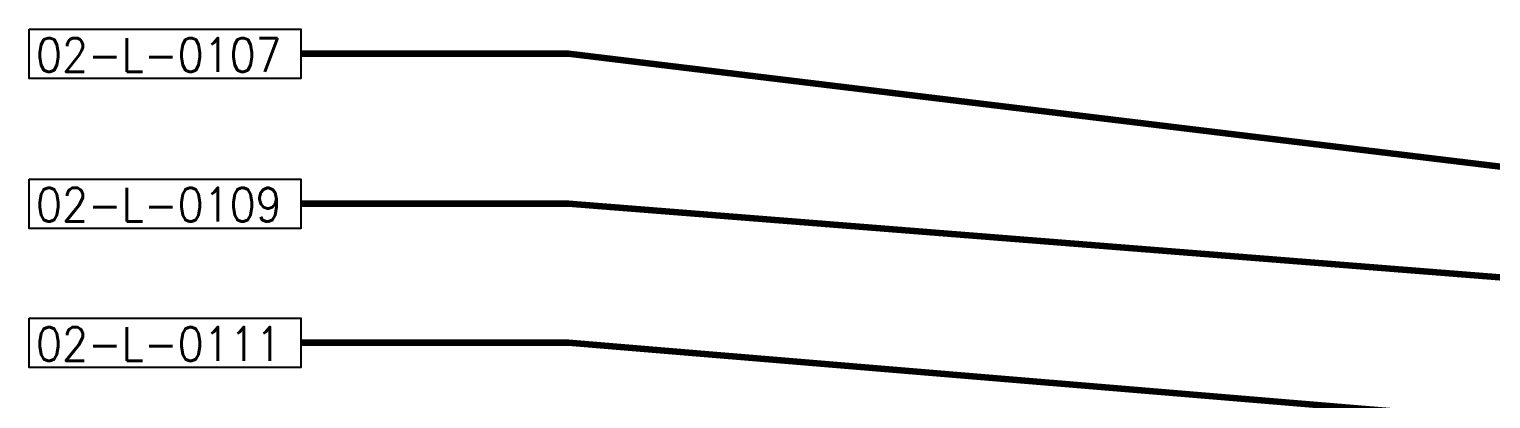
# Model space of a CAD drawing. Header units: inches. Extents: x 19 to 689223, y 34 to 210034.
# Drawn here: x 496451 to 561533, y 65355 to 81805 of the extents above; entities that cross this region are included whole.
import ezdxf

# ---------------------------------------------------------------- set-up
doc = ezdxf.new("R2010")
doc.units = ezdxf.units.IN
doc.header["$MEASUREMENT"] = 0
doc.layers.add('_Auto', color=7, linetype='Continuous')
doc.styles.add('HZTXT', font='txt_qlt.shx', dxfattribs={"width": 0.7, "bigfont": 'hztxt.shx'})
doc.styles.get("Standard").update_dxf_attribs({"font": 'arial.ttf'})
doc.dimstyles.new('ANSI_L', dxfattribs={"dimtxt": 0.18, "dimasz": 0.18, "dimexe": 0.18, "dimexo": 0.0625, "dimgap": 0.09, "dimtad": 0, "dimtih": 1, "dimtoh": 1, "dimdec": 4, "dimzin": 0, "dimdsep": 46, "dimtxsty": 'Standard', "dimcen": 0.09, "dimadec": 0, "dimazin": 0, "dimtfac": 1, "dimtdec": 4, "dimtofl": 0, "dimtmove": 0, "dimatfit": 3, "dimfxl": 1, "dimtolj": 1, "dimtzin": 0, "dimarcsym": 0})

msp = doc.modelspace()

# ---------------------------------------------------------------- linework, layer by layer
at = {"layer": '_Auto', "color": 7, "linetype": 'Continuous'}
for points in [[(496451.2721, 81804.6355), (508551.516, 81804.6355), (508551.516, 79609.5135), (496451.2721, 79609.5135)], [(496451.2721, 75136.9756), (508551.516, 75136.9756), (508551.516, 72941.8536), (496451.2721, 72941.8536)], [(496451.2721, 68936.9794), (508551.516, 68936.9794), (508551.516, 66741.8575), (496451.2721, 66741.8575)]]:
    msp.add_lwpolyline(points, close=True, dxfattribs=at)

# ---------------------------------------------------------------- texts
at = {"layer": '_Auto', "color": 7, "style": 'HZTXT', "width": 0.9}
for s, p in [('02-L-0107', (496752.3763, 79914.3916)), ('02-L-0109', (496752.3763, 73246.7317)), ('02-L-0111', (496752.3763, 67046.7355))]:
    msp.add_text(s, height=1500, dxfattribs=at).set_placement(p)

# ---------------------------------------------------------------- leaders
at = {"layer": '_Auto', "color": 136, "linetype": 'Continuous'}
for points in [[(581951.4472, 73253.3451), (520457.766, 80707.0745), (508551.516, 80707.0745)], [(575763.277, 69665.3453), (520457.766, 74039.4146), (508551.516, 74039.4146)], [(566040.6235, 64053.4288), (520457.766, 67839.4184), (508551.516, 67839.4184)]]:
    msp.add_leader(points, dimstyle='ANSI_L', override={"dimscale": 1, "dimtxt": 3.175, "dimasz": 3000, "dimgap": 1.5875, "dimtad": 0, "dimlwd": 65535}, dxfattribs=at)

doc.saveas('drawing.dxf')
